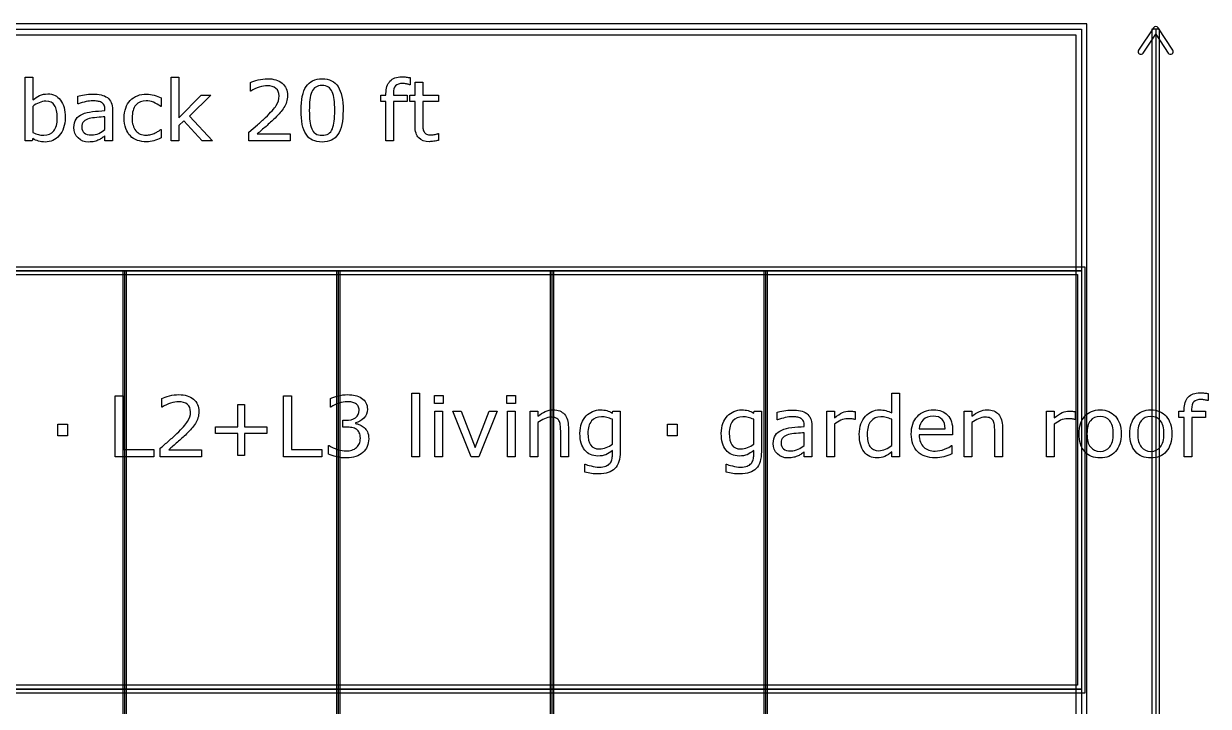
# Model space of a CAD drawing. Extents: x -13 to 750, y 12 to 2314.
# Drawn here: x 154.1 to 281.7, y 507 to 580.5 of the extents above; entities that cross this region are included whole.
import ezdxf

# ---------------------------------------------------------------- set-up
doc = ezdxf.new("R2010")
doc.units = 0
doc.layers.get('0').update_dxf_attribs({"linetype": 'CONTINUOUS'})

msp = doc.modelspace()

# ---------------------------------------------------------------- linework, layer by layer
at = {"color": 7}
for points in [[(43.400391, 580.4896), (43.400391, 128.2904), (268.59961, 128.2904), (268.59961, 580.4896)], [(44, 579.89), (268, 579.89), (268, 553.89), (44, 553.89)], [(44.599609, 579.2904), (267.40039, 579.2904), (267.40039, 129.4896), (44.599609, 129.4896)], [(275.59961, 579.89), (275.59961, 128.89), (276.40039, 128.89), (276.40039, 579.89)], [(275.75, 580.056), (275.75, 580.056)], [(174.45483, 567.8901), (173.36499, 567.8901), (171.39624, 570.039), (170.86011, 569.5293), (170.86011, 567.89), (170.03394, 567.89), (170.03394, 574.7279), (170.86011, 574.7279), (170.86011, 570.3421), (173.24634, 572.7987), (174.28784, 572.7987), (172.00708, 570.5311)], [(158.61697, 570.3818), (158.61697, 570.3818)], [(188.52612, 571.164), (188.52612, 571.164)], [(187.37035, 569.1689), (187.37035, 569.1689)], [(43.599609, 554.2904), (43.599609, 508.4896), (268.40039, 508.4896), (268.40039, 554.2904)], [(44, 553.89), (268, 553.89), (268, 508.89), (44, 508.89)], [(44.400391, 553.4896), (267.59961, 553.4896), (267.59961, 509.2904), (44.400391, 509.2904)], [(164.80078, 553.89), (164.80078, 295.89), (165.19922, 295.89), (165.19922, 553.89)], [(187.80078, 553.89), (187.80078, 295.89), (188.19922, 295.89), (188.19922, 553.89)], [(210.80078, 553.89), (210.80078, 295.89), (211.19922, 295.89), (211.19922, 553.89)], [(233.80078, 553.89), (233.80078, 295.89), (234.19922, 295.89), (234.19922, 553.89)], [(196.77026, 533.8901), (195.94409, 533.8901), (195.94409, 540.728), (196.77026, 540.728)], [(168.14868, 533.8901), (164.00903, 533.8901), (164.00903, 540.4336), (164.87915, 540.4336), (164.87915, 534.6635), (168.14868, 534.6635)], [(180.30396, 536.4038), (177.90894, 536.4038), (177.90894, 534.0088), (177.17944, 534.0088), (177.17944, 536.4038), (174.78442, 536.4038), (174.78442, 537.1069), (177.17944, 537.1069), (177.17944, 539.5019), (177.90894, 539.5019), (177.90894, 537.1069), (180.30396, 537.1069)], [(186.24536, 533.8901), (182.10571, 533.8901), (182.10571, 540.4336), (182.97583, 540.4336), (182.97583, 534.6635), (186.24536, 534.6635)], [(199.29272, 539.6206), (198.36108, 539.6206), (198.36108, 540.4775), (199.29272, 540.4775)], [(207.08865, 539.6206), (206.15701, 539.6206), (206.15701, 540.4775), (207.08865, 540.4775)], [(199.24002, 533.8901), (198.41385, 533.8901), (198.41385, 538.7988), (199.24002, 538.7988)], [(205.1199, 538.7988), (203.13357, 533.8901), (202.30301, 533.8901), (200.32986, 538.7988), (201.22635, 538.7988), (202.74686, 534.8921), (204.25418, 538.7988)], [(207.03595, 533.8901), (206.20978, 533.8901), (206.20978, 538.7988), (207.03595, 538.7988)], [(158.85425, 536.1357), (157.80396, 536.1357), (157.80396, 537.3794), (158.85425, 537.3794)], [(224.48663, 536.1357), (223.43634, 536.1357), (223.43634, 537.3794), (224.48663, 537.3794)], [(271.42896, 536.3421), (271.42896, 536.3421)], [(272.28149, 536.3421), (272.28149, 536.3421)], [(276.89136, 536.3421), (276.89136, 536.3421)], [(277.7439, 536.3421), (277.7439, 536.3421)], [(217.5213, 535.2393), (217.5213, 535.2393)], [(232.73077, 535.2393), (232.73077, 535.2393)], [(44, 508.89), (268, 508.89), (268, 482.89), (44, 482.89)]]:
    msp.add_lwpolyline(points, close=True, dxfattribs=at)
for points in [[(275.75, 580.056), (274.15039, 577.6556)], [(274.65041, 577.3236), (276, 579.349), (277.34961, 577.3236)], [(276, 579.89), (276, 128.89)], [(277.84962, 577.6556), (276.25, 580.056)], [(155.12329, 568.1186), (155.07059, 567.8901), (154.29715, 567.8901), (154.29715, 574.728), (155.12332, 574.728), (155.12332, 572.2846)], [(178.59009, 573.2382), (178.54619, 573.2382), (178.54619, 574.1611)], [(195.73755, 573.9282), (195.69365, 573.9282)], [(196.27808, 569.4937), (196.27808, 572.1041), (195.71997, 572.1041), (195.71997, 572.7984), (196.27808, 572.7984), (196.27808, 574.209), (197.10425, 574.209), (197.10425, 572.7984), (198.80933, 572.7984), (198.80933, 572.1041), (197.10425, 572.1041), (197.10425, 569.8672)], [(195.7376, 574.6838), (195.73755, 573.9282)], [(160.02759, 571.854), (159.98369, 571.854), (159.98369, 572.6933)], [(193.94024, 572.9658), (193.94024, 572.7988), (195.42998, 572.7988), (195.42998, 572.1045), (193.9666, 572.1045), (193.9666, 567.89), (193.14043, 567.89), (193.14043, 572.1044), (192.58233, 572.1044), (192.58233, 572.7987), (193.14043, 572.7987), (193.14043, 572.9613)], [(155.12329, 571.5903), (155.12329, 568.7778)], [(168.9397, 572.5044), (168.9397, 571.5859), (168.8958, 571.5859)], [(157.7644, 570.3594), (157.7644, 570.3598)], [(162.89722, 571.1336), (162.89722, 571.261)], [(162.89722, 569.0986), (162.89722, 570.4653)], [(163.71904, 571.2209), (163.71899, 567.8901)], [(162.89722, 569.0985), (162.89722, 569.0986)], [(168.8958, 569.1074), (168.9397, 569.1074), (168.9397, 568.1977)], [(182.81323, 567.8901), (178.38354, 567.8901), (178.38354, 568.8086), (179.3064, 569.5996)], [(163.71899, 567.8901), (162.89722, 567.8901), (162.89722, 568.413)], [(179.29324, 568.6416), (182.81326, 568.6416), (182.81323, 567.8901)], [(198.7654, 568.6763), (198.8093, 568.6763), (198.80933, 567.934)], [(165, 553.89), (165, 295.89)], [(188, 553.89), (188, 295.89)], [(211, 553.89), (211, 295.89)], [(234, 553.89), (234, 295.89)], [(247.58423, 538.6004), (247.58423, 540.7274), (248.4104, 540.7274), (248.4104, 533.89)], [(281.66387, 540.6838), (281.66382, 539.9281)], [(169.05396, 539.2382), (169.01006, 539.2382), (169.01006, 540.1611)], [(187.20335, 539.2383), (187.15945, 539.2383), (187.15945, 540.1568)], [(281.66382, 539.9281), (281.61992, 539.9281)], [(209.49694, 537.5548), (209.49694, 533.89), (208.67076, 533.89), (208.67076, 538.7987), (209.49694, 538.7987), (209.49694, 538.2538)], [(217.52124, 538.5877), (217.57394, 538.7986), (218.34738, 538.7986), (218.34747, 534.4482)], [(232.7308, 538.5877), (232.7835, 538.7986), (233.55693, 538.7986), (233.55694, 534.4482)], [(235.30597, 537.854), (235.26197, 537.854), (235.26197, 538.6933)], [(241.41441, 537.3755), (241.41441, 533.89), (240.58823, 533.89), (240.58823, 538.7987), (241.41441, 538.7987), (241.41441, 538.0736)], [(243.65122, 538.7457), (243.65118, 537.8979)], [(256.22384, 537.5547), (256.22384, 533.89), (255.39767, 533.89), (255.39767, 538.7987), (256.22384, 538.7987), (256.22384, 538.2538)], [(265.0833, 537.3754), (265.0833, 533.89), (264.25713, 533.89), (264.25713, 538.7987), (265.0833, 538.7987), (265.0833, 538.0736)], [(267.32012, 538.7457), (267.32007, 537.8978)], [(279.86651, 538.9657), (279.86651, 538.7987), (281.35625, 538.7987), (281.35625, 538.1044), (279.89287, 538.1044), (279.89287, 533.89), (279.0667, 533.89), (279.0667, 538.1044), (278.50859, 538.1044), (278.50859, 538.7987), (279.0667, 538.7987), (279.0667, 538.9613)], [(188.87767, 537.0761), (188.48216, 537.0761), (188.48216, 537.8056), (188.78977, 537.8056)], [(189.8533, 537.5288), (189.8533, 537.4668)], [(190.79813, 537.0406), (190.7981, 537.041)], [(212.77526, 537.076), (212.77521, 533.8901)], [(217.5213, 535.2392), (217.5213, 537.9155)], [(232.73077, 535.2392), (232.73077, 537.9155)], [(238.1756, 537.1336), (238.1756, 537.261)], [(238.99732, 537.2209), (238.99737, 533.8901)], [(243.65118, 537.8979), (243.60728, 537.8979)], [(247.58423, 535.0985), (247.58423, 537.9154)], [(250.52856, 536.8915), (253.34106, 536.8915)], [(259.50216, 537.076), (259.5022, 533.89)], [(267.32007, 537.8978), (267.27617, 537.8978)], [(212.77521, 533.8901), (211.94903, 533.8901), (211.94903, 536.685)], [(238.1756, 535.0986), (238.1756, 536.4653)], [(254.14526, 536.2587), (250.52856, 536.2587)], [(254.14522, 536.7069), (254.14526, 536.2587)], [(259.5022, 533.89), (258.67603, 533.89), (258.67603, 536.6849)], [(173.2771, 533.8901), (168.84741, 533.8901), (168.84741, 534.8086)], [(169.75711, 534.6416), (173.27713, 534.6416), (173.2771, 533.8901)], [(186.97046, 534.167), (186.97046, 535.0854), (187.03636, 535.0854)], [(217.52124, 534.1097), (217.52124, 534.558)], [(232.7308, 534.1097), (232.7308, 534.558)], [(238.1756, 535.0985), (238.1756, 535.0986)], [(238.99737, 533.8901), (238.1756, 533.8901), (238.1756, 534.413)], [(247.58423, 535.0983), (247.58423, 535.0985)], [(248.4104, 533.89), (247.58423, 533.89), (247.58423, 534.4042)], [(254.00464, 535.0897), (254.04854, 535.0897), (254.04854, 534.1888)], [(214.54181, 532.2421), (214.54181, 533.0858), (214.58571, 533.0858)], [(229.75128, 532.2421), (229.75128, 533.0858), (229.79528, 533.0858)]]:
    msp.add_lwpolyline(points, dxfattribs=at)
for points in [[(276, 580.190144), (275.899454, 580.190144), (275.805592, 580.13978), (275.75, 580.056)], [(276.25, 580.056), (276.194408, 580.13978), (276.100546, 580.190144), (276, 580.190144)], [(274.15039, 577.6556), (274.106339, 577.589303), (274.090441, 577.508218), (274.106196, 577.430195)], [(274.106196, 577.430195), (274.12195, 577.352173), (274.168066, 577.28361), (274.23439, 577.2396)], [(274.23439, 577.2396), (274.300688, 577.195543), (274.381778, 577.179641), (274.459806, 577.195396)], [(274.459806, 577.195396), (274.537833, 577.211151), (274.6064, 577.25727), (274.65041, 577.3236)], [(277.34961, 577.3236), (277.39362, 577.257273), (277.462185, 577.211155), (277.54021, 577.195401)], [(277.54021, 577.195401), (277.618235, 577.179646), (277.699322, 577.195546), (277.76562, 577.2396)], [(277.76562, 577.2396), (277.831944, 577.28361), (277.87806, 577.352173), (277.893814, 577.430195)], [(277.893814, 577.430195), (277.909569, 577.508218), (277.893671, 577.589303), (277.84962, 577.6556)], [(178.54619, 574.1611), (178.754197, 574.263633), (179.031053, 574.357367), (179.37676, 574.4423)], [(179.37676, 574.4423), (179.725393, 574.5273), (180.062307, 574.5698), (180.3875, 574.5698)], [(180.3875, 574.5698), (181.0584, 574.5698), (181.58428, 574.4072), (181.96514, 574.082)], [(181.96514, 574.082), (182.346, 573.759733), (182.53643, 573.321733), (182.53643, 572.768)], [(184.54907, 573.7304), (184.915283, 574.287067), (185.486573, 574.5654), (186.26294, 574.5654)], [(186.26294, 573.8403), (185.987547, 573.8403), (185.75903, 573.783167), (185.57739, 573.6689)], [(186.26294, 574.5654), (187.048093, 574.5654), (187.620847, 574.282667), (187.9812, 573.7172)], [(186.94409, 573.6689), (186.76831, 573.783167), (186.54126, 573.8403), (186.26294, 573.8403)], [(193.14043, 572.9613), (193.14043, 573.5443), (193.28545, 573.991067), (193.57549, 574.3016)], [(193.57549, 574.3016), (193.86553, 574.615067), (194.284477, 574.7718), (194.83233, 574.7718)], [(194.95098, 574.0512), (194.596487, 574.0512), (194.338673, 573.9721), (194.17754, 573.8139)], [(194.83233, 574.7718), (195.016897, 574.7718), (195.182423, 574.763133), (195.32891, 574.7458)], [(195.3377, 574.0072), (195.191213, 574.036533), (195.062307, 574.0512), (194.95098, 574.0512)], [(195.32891, 574.7458), (195.478323, 574.728467), (195.614553, 574.7078), (195.7376, 574.6838)], [(195.69365, 573.9282), (195.60283, 573.954867), (195.48418, 573.9812), (195.3377, 574.0072)], [(155.12332, 572.2846), (155.354767, 572.475067), (155.60086, 572.630367), (155.8616, 572.7505)], [(155.8616, 572.7505), (156.122347, 572.8735), (156.415317, 572.935), (156.74051, 572.935)], [(156.74051, 572.935), (157.32059, 572.935), (157.77762, 572.712367), (158.1116, 572.2671)], [(159.98369, 572.6933), (160.144823, 572.7373), (160.377733, 572.785633), (160.68242, 572.8383)], [(160.68242, 572.8383), (160.987107, 572.890967), (161.2874, 572.9173), (161.5833, 572.9173)], [(161.5833, 572.9173), (161.929007, 572.9173), (162.2293, 572.887967), (162.48418, 572.8293)], [(162.48418, 572.8293), (162.741993, 572.773967), (162.96465, 572.677267), (163.15215, 572.5392)], [(165.61743, 572.2275), (166.059817, 572.6845), (166.642827, 572.913), (167.36646, 572.913)], [(167.36646, 572.913), (167.647707, 572.913), (167.923097, 572.873467), (168.19263, 572.7944)], [(168.19263, 572.7944), (168.46509, 572.715267), (168.714113, 572.6186), (168.9397, 572.5044)], [(179.49976, 573.6689), (179.189213, 573.575167), (178.88599, 573.4316), (178.59009, 573.2382)], [(180.36548, 573.8095), (180.09888, 573.8095), (179.810307, 573.762633), (179.49976, 573.6689)], [(181.30151, 573.5195), (181.078857, 573.712833), (180.766847, 573.8095), (180.36548, 573.8095)], [(181.63989, 572.7241), (181.63989, 573.0639), (181.527097, 573.329033), (181.30151, 573.5195)], [(181.32788, 571.6826), (181.535887, 572.004867), (181.63989, 572.352033), (181.63989, 572.7241)], [(182.53643, 572.768), (182.53643, 572.519), (182.504197, 572.2861), (182.43973, 572.0693)], [(183.99976, 571.1552), (183.99976, 572.318333), (184.182863, 573.176733), (184.54907, 573.7304)], [(185.15112, 573.1504), (185.051513, 572.9336), (184.982667, 572.650867), (184.94458, 572.3022)], [(185.57739, 573.6689), (185.398683, 573.554633), (185.256593, 573.3818), (185.15112, 573.1504)], [(187.36597, 573.1591), (187.26343, 573.3847), (187.122803, 573.554633), (186.94409, 573.6689)], [(187.5769, 572.3242), (187.541767, 572.652333), (187.471457, 572.930633), (187.36597, 573.1591)], [(187.9812, 573.7172), (188.34448, 573.154733), (188.52612, 572.303667), (188.52612, 571.164)], [(194.17754, 573.8139), (194.01934, 573.658633), (193.94024, 573.375933), (193.94024, 572.9658)], [(155.80884, 571.9902), (155.562747, 571.887667), (155.33423, 571.754367), (155.12329, 571.5903)], [(156.53833, 572.1484), (156.298097, 572.1484), (156.054933, 572.095667), (155.80884, 571.9902)], [(157.47437, 571.6914), (157.28101, 571.996067), (156.968997, 572.1484), (156.53833, 572.1484)], [(157.7644, 570.3598), (157.7644, 570.945733), (157.667723, 571.3896), (157.47437, 571.6914)], [(158.1116, 572.2671), (158.448513, 571.821767), (158.61697, 571.193333), (158.61697, 570.3818)], [(160.85376, 572.1001), (160.58716, 572.044767), (160.31177, 571.962733), (160.02759, 571.854)], [(161.57886, 572.1881), (161.36206, 572.1881), (161.12036, 572.158767), (160.85376, 572.1001)], [(162.09302, 572.1531), (161.928953, 572.176433), (161.757567, 572.1881), (161.57886, 572.1881)], [(162.51489, 572.0169), (162.397703, 572.084233), (162.25708, 572.129633), (162.09302, 572.1531)], [(162.79614, 571.7268), (162.731673, 571.849867), (162.637923, 571.946567), (162.51489, 572.0169)], [(162.89722, 571.261), (162.89722, 571.448533), (162.863527, 571.6038), (162.79614, 571.7268)], [(163.15215, 572.5392), (163.336723, 572.404467), (163.477347, 572.230167), (163.57402, 572.0163)], [(163.57402, 572.0163), (163.6707, 571.802433), (163.71904, 571.5373), (163.71904, 571.2209)], [(164.95825, 570.3379), (164.95825, 571.140633), (165.177977, 571.7705), (165.61743, 572.2275)], [(166.21953, 571.7221), (165.950003, 571.408633), (165.81524, 570.947233), (165.81524, 570.3379)], [(167.33135, 572.1967), (166.862597, 572.1967), (166.49199, 572.0385), (166.21953, 571.7221)], [(168.11358, 572.0385), (167.846973, 572.143967), (167.58623, 572.1967), (167.33135, 572.1967)], [(168.8958, 571.5859), (168.643847, 571.782167), (168.383107, 571.933033), (168.11358, 572.0385)], [(180.17212, 570.3862), (180.73462, 570.931133), (181.119873, 571.363267), (181.32788, 571.6826)], [(182.16287, 571.4585), (182.048617, 571.276833), (181.91385, 571.0981), (181.75857, 570.9223)], [(182.43973, 572.0693), (182.378197, 571.855433), (182.28591, 571.651833), (182.16287, 571.4585)], [(184.94458, 572.3022), (184.909447, 571.9536), (184.89188, 571.571267), (184.89188, 571.1552)], [(187.634, 571.164), (187.634, 571.609333), (187.614967, 571.996067), (187.5769, 572.3242)], [(157.37329, 568.9444), (157.63403, 569.246133), (157.7644, 569.7178), (157.7644, 570.3594)], [(158.61694, 570.3818), (158.61694, 569.971667), (158.558347, 569.602533), (158.44116, 569.2744)], [(159.54858, 569.3142), (159.54858, 569.686267), (159.627683, 569.986567), (159.78589, 570.2151)], [(159.78589, 570.2151), (159.947023, 570.446567), (160.17554, 570.6282), (160.47144, 570.76)], [(160.47144, 570.76), (160.770267, 570.891867), (161.129153, 570.981233), (161.5481, 571.0281)], [(161.19653, 570.2718), (160.95923, 570.204467), (160.767337, 570.099), (160.62085, 569.9554)], [(162.00513, 570.3993), (161.665283, 570.369967), (161.39575, 570.327467), (161.19653, 570.2718)], [(161.5481, 571.0281), (161.96704, 571.074767), (162.416747, 571.109933), (162.89722, 571.1336)], [(162.89722, 570.4653), (162.645267, 570.450633), (162.347903, 570.428633), (162.00513, 570.3993)], [(165.13403, 569.2085), (165.016843, 569.530767), (164.95825, 569.907233), (164.95825, 570.3379)], [(165.81524, 570.3379), (165.81524, 569.7461), (165.947073, 569.290533), (166.21074, 568.9712)], [(179.3064, 569.5996), (179.616947, 569.863267), (179.90552, 570.125467), (180.17212, 570.3862)], [(181.20047, 570.3379), (180.88699, 570.030233), (180.56326, 569.7314), (180.22928, 569.4414)], [(181.75857, 570.9223), (181.60623, 570.746567), (181.420197, 570.551767), (181.20047, 570.3379)], [(184.54028, 568.5888), (184.179933, 569.145467), (183.99976, 570.000933), (183.99976, 571.1552)], [(184.89188, 571.1552), (184.89188, 570.6982), (184.90798, 570.3159), (184.94018, 570.0083)], [(184.94018, 570.0083), (184.97238, 569.700633), (185.041227, 569.425233), (185.14672, 569.1821)], [(187.5769, 570.0039), (187.614967, 570.326167), (187.634, 570.712867), (187.634, 571.164)], [(188.52612, 571.164), (188.52612, 569.9892), (188.34155, 569.1264), (187.97241, 568.5756)], [(155.12329, 568.7778), (155.357663, 568.672333), (155.558347, 568.5991), (155.72534, 568.5581)], [(156.30103, 568.4961), (156.758057, 568.4961), (157.115477, 568.645533), (157.37329, 568.9444)], [(158.44116, 569.2744), (158.326907, 568.946267), (158.171633, 568.670867), (157.97534, 568.4482)], [(160.01001, 568.1936), (159.70239, 568.4866), (159.54858, 568.860133), (159.54858, 569.3142)], [(160.62085, 569.9554), (160.474363, 569.8148), (160.40112, 569.62), (160.40112, 569.371)], [(160.40112, 569.371), (160.40112, 569.089733), (160.486083, 568.8773), (160.65601, 568.7337)], [(160.65601, 568.7337), (160.82593, 568.5931), (161.085207, 568.5228), (161.43384, 568.5228)], [(162.22925, 568.6898), (162.469483, 568.804067), (162.69214, 568.9403), (162.89722, 569.0985)], [(165.63062, 568.4087), (165.416747, 568.619633), (165.251217, 568.886233), (165.13403, 569.2085)], [(166.21074, 568.9712), (166.477347, 568.654733), (166.850883, 568.4965), (167.33135, 568.4965)], [(167.84111, 568.5625), (168.013963, 568.6065), (168.169237, 568.6636), (168.30693, 568.7338)], [(168.30693, 568.7338), (168.42705, 568.795133), (168.539843, 568.8596), (168.64531, 568.9272)], [(168.64531, 568.9272), (168.750783, 568.997533), (168.83428, 569.0576), (168.8958, 569.1074)], [(180.22928, 569.4414), (179.895293, 569.154267), (179.58328, 568.887667), (179.29324, 568.6416)], [(185.14672, 569.1821), (185.2434, 568.953567), (185.37963, 568.779233), (185.55541, 568.6591)], [(186.94848, 568.6504), (187.13012, 568.7646), (187.270743, 568.937433), (187.37035, 569.1689)], [(187.37036, 569.1689), (187.4729, 569.406233), (187.541747, 569.684567), (187.5769, 570.0039)], [(196.66919, 568.1973), (196.40845, 568.466833), (196.27808, 568.898967), (196.27808, 569.4937)], [(197.10425, 569.8672), (197.10425, 569.6094), (197.110117, 569.407267), (197.12185, 569.2608)], [(197.12185, 569.2608), (197.133583, 569.117267), (197.174597, 568.9825), (197.24489, 568.8565)], [(197.24489, 568.8565), (197.309357, 568.7393), (197.397247, 568.652867), (197.50856, 568.5972)], [(155.73853, 567.8549), (155.530517, 567.919567), (155.325437, 568.007467), (155.12329, 568.1186)], [(155.72534, 568.5581), (155.89526, 568.516767), (156.087157, 568.4961), (156.30103, 568.4961)], [(156.46802, 567.7539), (156.1897, 567.7539), (155.946537, 567.787567), (155.73853, 567.8549)], [(157.28979, 567.9253), (157.04077, 567.811033), (156.766847, 567.7539), (156.46802, 567.7539)], [(157.97534, 568.4482), (157.767333, 568.216733), (157.538817, 568.042433), (157.28979, 567.9253)], [(161.13501, 567.7542), (160.69263, 567.7542), (160.31763, 567.900667), (160.01001, 568.1936)], [(161.76343, 567.8242), (161.584717, 567.777533), (161.375243, 567.7542), (161.13501, 567.7542)], [(161.43384, 568.5228), (161.72388, 568.5228), (161.989017, 568.578467), (162.22925, 568.6898)], [(162.23804, 567.9912), (162.10034, 567.9238), (161.942137, 567.868133), (161.76343, 567.8242)], [(162.59839, 568.2021), (162.475343, 568.114233), (162.355227, 568.043933), (162.23804, 567.9912)], [(162.89722, 568.413), (162.823973, 568.363), (162.724363, 568.2927), (162.59839, 568.2021)], [(166.39087, 567.934), (166.09497, 568.039467), (165.841553, 568.1977), (165.63062, 568.4087)], [(167.36646, 567.7802), (167.011967, 567.7802), (166.68677, 567.831467), (166.39087, 567.934)], [(167.33135, 568.4965), (167.498343, 568.4965), (167.668263, 568.5185), (167.84111, 568.5625)], [(168.15308, 567.8901), (167.906987, 567.816833), (167.64478, 567.7802), (167.36646, 567.7802)], [(168.9397, 568.1977), (168.664307, 568.0659), (168.4021, 567.963367), (168.15308, 567.8901)], [(186.26294, 567.7539), (185.477787, 567.7539), (184.903567, 568.0322), (184.54028, 568.5888)], [(185.55541, 568.6591), (185.734123, 568.539033), (185.969963, 568.479), (186.26293, 568.479)], [(186.26293, 568.479), (186.538323, 568.479), (186.76684, 568.536133), (186.94848, 568.6504)], [(187.97241, 568.5756), (187.606203, 568.0278), (187.03638, 567.7539), (186.26294, 567.7539)], [(197.81177, 567.793), (197.31079, 567.793), (196.92993, 567.927767), (196.66919, 568.1973)], [(197.50856, 568.5972), (197.62282, 568.544533), (197.795673, 568.5182), (198.02712, 568.5182)], [(198.29956, 567.833), (198.11792, 567.806333), (197.955323, 567.793), (197.81177, 567.793)], [(198.02712, 568.5182), (198.161887, 568.5182), (198.30251, 568.5372), (198.44899, 568.5752)], [(198.80933, 567.934), (198.654057, 567.893333), (198.484133, 567.859667), (198.29956, 567.833)], [(198.44899, 568.5752), (198.595477, 568.616533), (198.700947, 568.650233), (198.7654, 568.6763)], [(279.50176, 540.3016), (279.7918, 540.615067), (280.210743, 540.7718), (280.75859, 540.7718)], [(280.75859, 540.7718), (280.943163, 540.7718), (281.108693, 540.763133), (281.25518, 540.7458)], [(281.25518, 540.7458), (281.404593, 540.728467), (281.540823, 540.7078), (281.66387, 540.6838)], [(169.01006, 540.1611), (169.218067, 540.263633), (169.494923, 540.357367), (169.84063, 540.4423)], [(169.96362, 539.6689), (169.653073, 539.575167), (169.349853, 539.4316), (169.05396, 539.2382)], [(169.84063, 540.4423), (170.189263, 540.5273), (170.526177, 540.5698), (170.85137, 540.5698)], [(170.82935, 539.8095), (170.562743, 539.8095), (170.274167, 539.762633), (169.96362, 539.6689)], [(171.76538, 539.5195), (171.542727, 539.712833), (171.230717, 539.8095), (170.82935, 539.8095)], [(170.85137, 540.5698), (171.52227, 540.5698), (172.04815, 540.4072), (172.42901, 540.082)], [(172.10376, 538.7241), (172.10376, 539.0639), (171.990967, 539.329033), (171.76538, 539.5195)], [(172.42901, 540.082), (172.809863, 539.759733), (173.00029, 539.321733), (173.00029, 538.768)], [(187.15945, 540.1568), (187.367463, 540.259333), (187.64432, 540.3531), (187.99002, 540.4381)], [(188.09104, 539.6602), (187.777567, 539.5606), (187.48167, 539.419967), (187.20335, 539.2383)], [(187.99002, 540.4381), (188.338653, 540.525967), (188.675567, 540.5699), (189.00076, 540.5699)], [(188.97874, 539.8096), (188.70042, 539.8096), (188.40452, 539.7598), (188.09104, 539.6602)], [(189.46653, 539.7656), (189.322977, 539.794933), (189.16038, 539.8096), (188.97874, 539.8096)], [(189.00076, 540.5699), (189.3201, 540.5699), (189.60135, 540.540567), (189.84451, 540.4819)], [(189.87083, 539.6074), (189.74485, 539.683533), (189.610083, 539.736267), (189.46653, 539.7656)], [(189.84451, 540.4819), (190.087677, 540.423233), (190.307403, 540.329467), (190.50369, 540.2006)], [(190.15208, 539.313), (190.0847, 539.433067), (189.99095, 539.5312), (189.87083, 539.6074)], [(190.50369, 540.2006), (190.71463, 540.06), (190.8743, 539.8901), (190.9827, 539.6909)], [(190.9827, 539.6909), (191.091093, 539.4917), (191.14529, 539.2588), (191.14529, 538.9922)], [(279.0667, 538.9613), (279.0667, 539.5443), (279.21172, 539.991067), (279.50176, 540.3016)], [(280.10381, 539.8138), (279.94561, 539.658533), (279.86651, 539.375833), (279.86651, 538.9657)], [(280.87725, 540.0511), (280.522757, 540.0511), (280.264943, 539.972), (280.10381, 539.8138)], [(281.26397, 540.0071), (281.117483, 540.036433), (280.988577, 540.0511), (280.87725, 540.0511)], [(281.61992, 539.9281), (281.5291, 539.954767), (281.41045, 539.9811), (281.26397, 540.0071)], [(171.79175, 537.6826), (171.999757, 538.004867), (172.10376, 538.352033), (172.10376, 538.7241)], [(173.00029, 538.768), (173.00029, 538.519), (172.968057, 538.2861), (172.90359, 538.0693)], [(189.85325, 538.0825), (190.11985, 538.269967), (190.25315, 538.542433), (190.25315, 538.8999)], [(190.25315, 538.8999), (190.25315, 539.0581), (190.21946, 539.1958), (190.15208, 539.313)], [(191.14529, 538.9922), (191.14529, 538.628867), (191.016383, 538.310967), (190.75857, 538.0385)], [(209.49694, 538.2538), (209.754747, 538.467667), (210.021347, 538.634633), (210.29674, 538.7547)], [(210.91198, 538.1481), (210.686393, 538.1481), (210.450553, 538.092433), (210.20446, 537.9811)], [(210.29674, 538.7547), (210.572133, 538.874833), (210.85485, 538.9349), (211.14489, 538.9349)], [(211.44811, 538.0561), (211.310417, 538.117433), (211.131707, 538.1481), (210.91198, 538.1481)], [(211.14489, 538.9349), (211.675163, 538.9349), (212.07946, 538.775233), (212.35778, 538.4559)], [(212.35778, 538.4559), (212.6361, 538.136567), (212.77526, 537.6766), (212.77526, 537.076)], [(214.20337, 537.4803), (214.323483, 537.787967), (214.48608, 538.0531), (214.69116, 538.2757)], [(214.69116, 538.2757), (214.881593, 538.483767), (215.11304, 538.6449), (215.3855, 538.7591)], [(216.34357, 538.1924), (215.889463, 538.1924), (215.53204, 538.040067), (215.2713, 537.7354)], [(215.3855, 538.7591), (215.65796, 538.8763), (215.928957, 538.9349), (216.19849, 538.9349)], [(216.19849, 538.9349), (216.48267, 538.9349), (216.719973, 538.905567), (216.9104, 538.8469)], [(216.90607, 538.1264), (216.71857, 538.1704), (216.53107, 538.1924), (216.34357, 538.1924)], [(216.9104, 538.8469), (217.10376, 538.7909), (217.307373, 538.7045), (217.52124, 538.5877)], [(229.41293, 537.4803), (229.53305, 537.787967), (229.695647, 538.0531), (229.90072, 538.2757)], [(229.90072, 538.2757), (230.091153, 538.483767), (230.3226, 538.6449), (230.59506, 538.7591)], [(231.55304, 538.1924), (231.09894, 538.1924), (230.741517, 538.040067), (230.48077, 537.7354)], [(230.59506, 538.7591), (230.86752, 538.8763), (231.138517, 538.9349), (231.40805, 538.9349)], [(231.40805, 538.9349), (231.69223, 538.9349), (231.929533, 538.905567), (232.11996, 538.8469)], [(232.11554, 538.1264), (231.92804, 538.1704), (231.74054, 538.1924), (231.55304, 538.1924)], [(232.11996, 538.8469), (232.31332, 538.7909), (232.516933, 538.7045), (232.7308, 538.5877)], [(235.26197, 538.6933), (235.423103, 538.7373), (235.656013, 538.785633), (235.9607, 538.8383)], [(235.9607, 538.8383), (236.265387, 538.890967), (236.56568, 538.9173), (236.86158, 538.9173)], [(236.85724, 538.1881), (236.64044, 538.1881), (236.39874, 538.158767), (236.13214, 538.1001)], [(237.3714, 538.1531), (237.207333, 538.176433), (237.035947, 538.1881), (236.85724, 538.1881)], [(236.86158, 538.9173), (237.207287, 538.9173), (237.50758, 538.887967), (237.76246, 538.8293)], [(237.79327, 538.0169), (237.676083, 538.084233), (237.53546, 538.129633), (237.3714, 538.1531)], [(237.76246, 538.8293), (238.020273, 538.773967), (238.24293, 538.677267), (238.43043, 538.5392)], [(238.43043, 538.5392), (238.615003, 538.404467), (238.755627, 538.230167), (238.8523, 538.0163)], [(241.41441, 538.0736), (241.74253, 538.337267), (242.031103, 538.5233), (242.28013, 538.6317)], [(242.28013, 538.6317), (242.532083, 538.743033), (242.78843, 538.7987), (243.04917, 538.7987)], [(243.04917, 538.7987), (243.192723, 538.7987), (243.296727, 538.794367), (243.36118, 538.7857)], [(243.36118, 538.7857), (243.425647, 538.779033), (243.522327, 538.7657), (243.65122, 538.7457)], [(244.26636, 537.4188), (244.386473, 537.744), (244.547607, 538.020867), (244.74976, 538.2494)], [(244.74976, 538.2494), (244.948973, 538.472067), (245.180417, 538.641967), (245.44409, 538.7591)], [(246.41089, 538.1789), (245.947997, 538.1789), (245.587643, 538.017767), (245.32983, 537.6955)], [(245.44409, 538.7591), (245.71069, 538.8763), (245.98608, 538.9349), (246.27026, 538.9349)], [(246.27026, 538.9349), (246.528073, 538.9349), (246.75659, 538.9069), (246.95581, 538.8509)], [(246.98657, 538.1219), (246.81079, 538.1599), (246.618897, 538.1789), (246.41089, 538.1789)], [(246.95581, 538.8509), (247.15503, 538.798233), (247.364503, 538.714733), (247.58423, 538.6004)], [(249.68917, 536.3158), (249.68917, 537.118533), (249.90743, 537.755733), (250.34395, 538.2274)], [(250.34395, 538.2274), (250.783403, 538.699067), (251.360553, 538.9349), (252.0754, 538.9349)], [(252.03149, 538.2538), (251.58911, 538.2538), (251.236083, 538.123433), (250.97241, 537.8627)], [(253.01147, 537.8978), (252.797603, 538.135133), (252.470943, 538.2538), (252.03149, 538.2538)], [(252.0754, 538.9349), (252.737507, 538.9349), (253.247273, 538.741533), (253.6047, 538.3548)], [(253.6047, 538.3548), (253.965047, 537.968133), (254.14522, 537.418833), (254.14522, 536.7069)], [(256.22384, 538.2538), (256.481653, 538.467667), (256.748253, 538.634633), (257.02364, 538.7547)], [(257.63888, 538.148), (257.413293, 538.148), (257.177453, 538.092333), (256.93136, 537.981)], [(257.02364, 538.7547), (257.299033, 538.874833), (257.58175, 538.9349), (257.87179, 538.9349)], [(258.17501, 538.056), (258.037317, 538.117333), (257.858607, 538.148), (257.63888, 538.148)], [(257.87179, 538.9349), (258.402063, 538.9349), (258.80636, 538.775233), (259.08468, 538.4559)], [(259.08468, 538.4559), (259.363, 538.136567), (259.50216, 537.6766), (259.50216, 537.076)], [(265.0833, 538.0736), (265.411427, 538.337267), (265.7, 538.5233), (265.94902, 538.6317)], [(265.94902, 538.6317), (266.200973, 538.743033), (266.457323, 538.7987), (266.71807, 538.7987)], [(266.71807, 538.7987), (266.861623, 538.7987), (266.965627, 538.794367), (267.03008, 538.7857)], [(267.03008, 538.7857), (267.094547, 538.779033), (267.191227, 538.7657), (267.32012, 538.7457)], [(267.75073, 536.3421), (267.75073, 537.141967), (267.954343, 537.773333), (268.36157, 538.2362)], [(268.36157, 538.2362), (268.77173, 538.702), (269.323977, 538.9349), (270.01831, 538.9349)], [(270.01831, 538.223), (269.57007, 538.223), (269.221437, 538.067733), (268.97241, 537.7572)], [(270.01831, 538.9349), (270.70679, 538.9349), (271.256107, 538.702), (271.66626, 538.2362)], [(271.05542, 537.7572), (270.806393, 538.067733), (270.46069, 538.223), (270.01831, 538.223)], [(271.66626, 538.2362), (272.076413, 537.773333), (272.28149, 537.141967), (272.28149, 536.3421)], [(273.21313, 536.3421), (273.21313, 537.141967), (273.416743, 537.773333), (273.82397, 538.2362)], [(273.82397, 538.2362), (274.23413, 538.702), (274.786377, 538.9349), (275.48071, 538.9349)], [(275.48071, 538.223), (275.03247, 538.223), (274.683837, 538.067733), (274.43481, 537.7572)], [(275.48071, 538.9349), (276.16919, 538.9349), (276.718507, 538.702), (277.12866, 538.2362)], [(276.51782, 537.7572), (276.2688, 538.067733), (275.923097, 538.223), (275.48071, 538.223)], [(277.12866, 538.2362), (277.53882, 537.773333), (277.7439, 537.141967), (277.7439, 536.3421)], [(170.63599, 536.3862), (171.19849, 536.931133), (171.583743, 537.363267), (171.79175, 537.6826)], [(172.22244, 536.9223), (172.0701, 536.746567), (171.884067, 536.551767), (171.66434, 536.3379)], [(172.62674, 537.4585), (172.51248, 537.276833), (172.377713, 537.0981), (172.22244, 536.9223)], [(172.90359, 538.0693), (172.842057, 537.855433), (172.749773, 537.651833), (172.62674, 537.4585)], [(188.78977, 537.8056), (189.235083, 537.8056), (189.589577, 537.8979), (189.85325, 538.0825)], [(189.48411, 537.0231), (189.29661, 537.058433), (189.094463, 537.0761), (188.87767, 537.0761)], [(189.96311, 536.8385), (189.831277, 536.929367), (189.67161, 536.9909), (189.48411, 537.0231)], [(190.75857, 538.0385), (190.50369, 537.768967), (190.201933, 537.599067), (189.8533, 537.5288)], [(189.8533, 537.4668), (189.993927, 537.443467), (190.15506, 537.393667), (190.3367, 537.3174)], [(190.3367, 537.3174), (190.51834, 537.2442), (190.67215, 537.151933), (190.79813, 537.0406)], [(190.7981, 537.041), (190.93872, 536.915), (191.05444, 536.7568), (191.14526, 536.5664)], [(210.20446, 537.9811), (209.958367, 537.869767), (209.722527, 537.727667), (209.49694, 537.5548)], [(211.76451, 537.7837), (211.69127, 537.9067), (211.585803, 537.9975), (211.44811, 538.0561)], [(211.90953, 537.3178), (211.88313, 537.517067), (211.83479, 537.672367), (211.76451, 537.7837)], [(211.94903, 536.685), (211.94903, 536.9106), (211.935863, 537.121533), (211.90953, 537.3178)], [(214.02759, 536.3905), (214.02759, 536.812367), (214.086183, 537.175633), (214.20337, 537.4803)], [(215.2713, 537.7354), (215.01056, 537.430733), (214.88019, 536.988367), (214.88019, 536.4083)], [(217.5213, 537.9155), (217.301573, 538.0151), (217.096497, 538.0854), (216.90607, 538.1264)], [(229.23715, 536.3905), (229.23715, 536.812367), (229.295743, 537.175633), (229.41293, 537.4803)], [(230.48077, 537.7354), (230.22003, 537.430733), (230.08966, 536.988367), (230.08966, 536.4083)], [(232.73077, 537.9155), (232.511043, 538.0151), (232.305967, 538.0854), (232.11554, 538.1264)], [(236.13214, 538.1001), (235.86554, 538.044767), (235.59015, 537.962733), (235.30597, 537.854)], [(235.74982, 536.76), (236.048647, 536.891867), (236.407533, 536.981233), (236.82648, 537.0281)], [(236.82648, 537.0281), (237.24542, 537.074767), (237.695127, 537.109933), (238.1756, 537.1336)], [(238.07452, 537.7268), (238.010053, 537.849867), (237.916303, 537.946567), (237.79327, 538.0169)], [(238.1756, 537.261), (238.1756, 537.448533), (238.141907, 537.6038), (238.07452, 537.7268)], [(238.8523, 538.0163), (238.94898, 537.802433), (238.99732, 537.5373), (238.99732, 537.2209)], [(242.09995, 537.8105), (241.86265, 537.699167), (241.634137, 537.554167), (241.41441, 537.3755)], [(242.83823, 537.9819), (242.58335, 537.9819), (242.337257, 537.924767), (242.09995, 537.8105)], [(243.24693, 537.9599), (243.13267, 537.974567), (242.996437, 537.9819), (242.83823, 537.9819)], [(243.60728, 537.8979), (243.484233, 537.927233), (243.364117, 537.9479), (243.24693, 537.9599)], [(244.09058, 536.307), (244.09058, 536.723), (244.149173, 537.0936), (244.26636, 537.4188)], [(245.32983, 537.6955), (245.072023, 537.373233), (244.94312, 536.9162), (244.94312, 536.3244)], [(247.58423, 537.9154), (247.36157, 538.015), (247.16235, 538.083833), (246.98657, 538.1219)], [(250.97241, 537.8627), (250.71167, 537.6019), (250.56372, 537.278167), (250.52856, 536.8915)], [(253.34106, 536.8915), (253.338393, 537.3251), (253.22853, 537.660533), (253.01147, 537.8978)], [(256.93136, 537.981), (256.685267, 537.869667), (256.449427, 537.727567), (256.22384, 537.5547)], [(258.49142, 537.7836), (258.418173, 537.9066), (258.312703, 537.9974), (258.17501, 538.056)], [(258.63643, 537.3177), (258.610097, 537.516967), (258.56176, 537.672267), (258.49142, 537.7836)], [(258.67603, 536.6849), (258.67603, 536.9105), (258.66283, 537.121433), (258.63643, 537.3177)], [(265.76885, 537.8104), (265.531543, 537.699067), (265.303027, 537.554067), (265.0833, 537.3754)], [(266.50713, 537.9818), (266.25225, 537.9818), (266.006157, 537.924667), (265.76885, 537.8104)], [(266.91582, 537.9598), (266.80156, 537.974467), (266.66533, 537.9818), (266.50713, 537.9818)], [(267.27617, 537.8978), (267.153123, 537.927133), (267.033007, 537.9478), (266.91582, 537.9598)], [(268.97241, 537.7572), (268.726317, 537.4496), (268.60327, 536.9779), (268.60327, 536.3421)], [(271.42896, 536.3421), (271.42896, 536.9779), (271.304447, 537.4496), (271.05542, 537.7572)], [(274.43481, 537.7572), (274.188717, 537.4496), (274.06567, 536.9779), (274.06567, 536.3421)], [(276.89136, 536.3421), (276.89136, 536.9779), (276.766847, 537.4496), (276.51782, 537.7572)], [(168.84741, 534.8086), (169.15503, 535.072267), (169.462647, 535.335933), (169.77026, 535.5996)], [(169.77026, 535.5996), (170.080807, 535.863267), (170.369383, 536.125467), (170.63599, 536.3862)], [(171.66434, 536.3379), (171.35086, 536.030233), (171.02713, 535.7314), (170.69315, 535.4414)], [(190.27073, 536.4738), (190.19749, 536.629067), (190.09495, 536.750633), (189.96311, 536.8385)], [(190.38499, 535.8937), (190.38499, 536.1281), (190.346903, 536.321467), (190.27073, 536.4738)], [(190.28392, 535.3048), (190.3513, 535.460067), (190.38499, 535.656367), (190.38499, 535.8937)], [(191.28149, 535.8281), (191.28149, 535.529233), (191.227293, 535.2553), (191.1189, 535.0063)], [(191.14526, 536.5664), (191.23608, 536.375933), (191.28149, 536.129833), (191.28149, 535.8281)], [(214.54175, 534.5975), (214.198977, 535.0223), (214.02759, 535.619967), (214.02759, 536.3905)], [(214.88019, 536.4083), (214.88019, 535.8575), (214.97687, 535.44), (215.17023, 535.1558)], [(229.75131, 534.5975), (229.408537, 535.0223), (229.23715, 535.619967), (229.23715, 536.3905)], [(230.08966, 536.4083), (230.08966, 535.8575), (230.18634, 535.44), (230.3797, 535.1558)], [(234.82696, 535.3142), (234.82696, 535.686267), (234.906063, 535.986567), (235.06427, 536.2151)], [(235.06427, 536.2151), (235.225403, 536.446567), (235.45392, 536.6282), (235.74982, 536.76)], [(235.89923, 535.9554), (235.752743, 535.8148), (235.6795, 535.62), (235.6795, 535.371)], [(236.47491, 536.2718), (236.23761, 536.204467), (236.045717, 536.099), (235.89923, 535.9554)], [(237.28351, 536.3993), (236.943663, 536.369967), (236.67413, 536.327467), (236.47491, 536.2718)], [(238.1756, 536.4653), (237.923647, 536.450633), (237.626283, 536.428633), (237.28351, 536.3993)], [(244.60474, 534.4305), (244.261967, 534.8817), (244.09058, 535.5072), (244.09058, 536.307)], [(244.94312, 536.3244), (244.94312, 535.7414), (245.042727, 535.297533), (245.24194, 534.9928)], [(250.37472, 534.4349), (249.917687, 534.8773), (249.68917, 535.504267), (249.68917, 536.3158)], [(250.52856, 536.2587), (250.52856, 535.9569), (250.57397, 535.6932), (250.66479, 535.4676)], [(268.36157, 534.4481), (267.954343, 534.910967), (267.75073, 535.5423), (267.75073, 536.3421)], [(268.60327, 536.3421), (268.60327, 535.7269), (268.727783, 535.259633), (268.97681, 534.9403)], [(271.05103, 534.9359), (271.302983, 535.2523), (271.42896, 535.721033), (271.42896, 536.3421)], [(272.28149, 536.3421), (272.28149, 535.5423), (272.076413, 534.910967), (271.66626, 534.4481)], [(273.82397, 534.4481), (273.416743, 534.910967), (273.21313, 535.5423), (273.21313, 536.3421)], [(274.06567, 536.3421), (274.06567, 535.7269), (274.190183, 535.259633), (274.43921, 534.9403)], [(276.51343, 534.9359), (276.765383, 535.2523), (276.89136, 535.721033), (276.89136, 536.3421)], [(277.7439, 536.3421), (277.7439, 535.5423), (277.53882, 534.910967), (277.12866, 534.4481)], [(170.69315, 535.4414), (170.359163, 535.154267), (170.04715, 534.887667), (169.75711, 534.6416)], [(187.03636, 535.0854), (187.28538, 534.921333), (187.578347, 534.7851), (187.91526, 534.6767)], [(187.91526, 534.6767), (188.252173, 534.5683), (188.57737, 534.5141), (188.89085, 534.5141)], [(188.89085, 534.5141), (189.075417, 534.5141), (189.271707, 534.544767), (189.47972, 534.6061)], [(189.47972, 534.6061), (189.687727, 534.667433), (189.856183, 534.758267), (189.98509, 534.8786)], [(190.66187, 534.3559), (190.442143, 534.150833), (190.182863, 533.9985), (189.88403, 533.8989)], [(189.98509, 534.8786), (190.119857, 535.007467), (190.219467, 535.149533), (190.28392, 535.3048)], [(191.1189, 535.0063), (191.0105, 534.7573), (190.858157, 534.5405), (190.66187, 534.3559)], [(215.93921, 533.9647), (215.35327, 533.9647), (214.88745, 534.175633), (214.54175, 534.5975)], [(215.17023, 535.1558), (215.36359, 534.871667), (215.68439, 534.7296), (216.13263, 534.7296)], [(216.13263, 534.7296), (216.372863, 534.7296), (216.613097, 534.775), (216.85333, 534.8658)], [(217.52124, 534.558), (217.27222, 534.358733), (217.03345, 534.2093), (216.80493, 534.1097)], [(216.85333, 534.8658), (217.096497, 534.959533), (217.319153, 535.084033), (217.5213, 535.2393)], [(218.34747, 534.4482), (218.34747, 533.6162), (218.158507, 533.005367), (217.78058, 532.6157)], [(231.14877, 533.9647), (230.562837, 533.9647), (230.097017, 534.175633), (229.75131, 534.5975)], [(230.3797, 535.1558), (230.57306, 534.871667), (230.89386, 534.7296), (231.3421, 534.7296)], [(231.3421, 534.7296), (231.582333, 534.7296), (231.822567, 534.775), (232.0628, 534.8658)], [(232.7308, 534.558), (232.48178, 534.358733), (232.24301, 534.2093), (232.01449, 534.1097)], [(232.0628, 534.8658), (232.305967, 534.959533), (232.528623, 535.084033), (232.73077, 535.2393)], [(233.55694, 534.4482), (233.55694, 533.6162), (233.367977, 533.005367), (232.99005, 532.6157)], [(235.28839, 534.1936), (234.98077, 534.4866), (234.82696, 534.860133), (234.82696, 535.3142)], [(235.6795, 535.371), (235.6795, 535.089733), (235.764463, 534.8773), (235.93439, 534.7337)], [(235.93439, 534.7337), (236.10431, 534.5931), (236.363587, 534.5228), (236.71222, 534.5228)], [(236.71222, 534.5228), (237.00226, 534.5228), (237.267397, 534.578467), (237.50763, 534.6898)], [(237.50763, 534.6898), (237.747863, 534.804067), (237.97052, 534.9403), (238.1756, 535.0985)], [(238.1756, 534.413), (238.102353, 534.363), (238.002743, 534.2927), (237.87677, 534.2021)], [(246.0022, 533.7538), (245.41626, 533.7538), (244.95044, 533.979367), (244.60474, 534.4305)], [(245.24194, 534.9928), (245.44116, 534.691067), (245.760497, 534.5402), (246.19995, 534.5402)], [(246.19995, 534.5402), (246.434323, 534.5402), (246.67163, 534.591467), (246.91187, 534.694)], [(247.58423, 534.4042), (247.346923, 534.199067), (247.099363, 534.0394), (246.84155, 533.9252)], [(246.91187, 534.694), (247.152103, 534.799467), (247.376223, 534.934233), (247.58423, 535.0983)], [(252.28194, 533.7757), (251.467487, 533.7757), (250.831747, 533.995433), (250.37472, 534.4349)], [(250.66479, 535.4676), (250.755617, 535.245), (250.88013, 535.0619), (251.03833, 534.9183)], [(251.03833, 534.9183), (251.190677, 534.7777), (251.370853, 534.672233), (251.57886, 534.6019)], [(251.57886, 534.6019), (251.789793, 534.531567), (252.021237, 534.4964), (252.27319, 534.4964)], [(252.27319, 534.4964), (252.607177, 534.4964), (252.942627, 534.562333), (253.27954, 534.6942)], [(253.27954, 534.6942), (253.619387, 534.828933), (253.861087, 534.960767), (254.00464, 535.0897)], [(270.01831, 533.7538), (269.323977, 533.7538), (268.77173, 533.985233), (268.36157, 534.4481)], [(268.97681, 534.9403), (269.22583, 534.6239), (269.572997, 534.4657), (270.01831, 534.4657)], [(270.01831, 534.4657), (270.457763, 534.4657), (270.802003, 534.622433), (271.05103, 534.9359)], [(271.66626, 534.4481), (271.256107, 533.985233), (270.70679, 533.7538), (270.01831, 533.7538)], [(275.48071, 533.7538), (274.786377, 533.7538), (274.23413, 533.985233), (273.82397, 534.4481)], [(274.43921, 534.9403), (274.68823, 534.6239), (275.035397, 534.4657), (275.48071, 534.4657)], [(275.48071, 534.4657), (275.920163, 534.4657), (276.264403, 534.622433), (276.51343, 534.9359)], [(277.12866, 534.4481), (276.718507, 533.985233), (276.16919, 533.7538), (275.48071, 533.7538)], [(187.83618, 533.8857), (187.48462, 533.970633), (187.196047, 534.0644), (186.97046, 534.167)], [(188.90845, 533.7539), (188.54517, 533.7539), (188.187747, 533.797833), (187.83618, 533.8857)], [(189.88403, 533.8989), (189.588137, 533.802233), (189.262943, 533.7539), (188.90845, 533.7539)], [(214.58571, 533.0858), (214.720477, 533.033133), (214.934343, 532.968667), (215.22731, 532.8924)], [(216.80493, 534.1097), (216.579343, 534.013033), (216.29077, 533.9647), (215.93921, 533.9647)], [(216.80495, 532.8749), (216.989523, 532.942233), (217.13308, 533.035967), (217.23562, 533.1561)], [(217.23562, 533.1561), (217.338153, 533.270367), (217.411393, 533.408067), (217.45534, 533.5692)], [(217.45534, 533.5692), (217.499273, 533.730333), (217.52124, 533.9105), (217.52124, 534.1097)], [(229.79528, 533.0858), (229.93004, 533.033133), (230.143907, 532.968667), (230.43688, 532.8924)], [(232.01449, 534.1097), (231.78891, 534.013033), (231.500337, 533.9647), (231.14877, 533.9647)], [(232.01451, 532.8749), (232.199083, 532.942233), (232.34264, 533.035967), (232.44518, 533.1561)], [(232.44518, 533.1561), (232.54772, 533.270367), (232.62096, 533.408067), (232.6649, 533.5692)], [(232.6649, 533.5692), (232.708833, 533.730333), (232.7308, 533.9105), (232.7308, 534.1097)], [(236.41339, 533.7542), (235.97101, 533.7542), (235.59601, 533.900667), (235.28839, 534.1936)], [(237.04181, 533.8242), (236.863097, 533.777533), (236.653623, 533.7542), (236.41339, 533.7542)], [(237.51642, 533.9912), (237.37872, 533.9238), (237.220517, 533.868133), (237.04181, 533.8242)], [(237.87677, 534.2021), (237.753723, 534.114233), (237.633607, 534.043933), (237.51642, 533.9912)], [(246.84155, 533.9252), (246.583737, 533.810933), (246.303953, 533.7538), (246.0022, 533.7538)], [(253.196, 533.8944), (252.905967, 533.815267), (252.60128, 533.7757), (252.28194, 533.7757)], [(254.04854, 534.1888), (253.77022, 534.0716), (253.48604, 533.973467), (253.196, 533.8944)], [(215.2713, 532.0882), (215.025207, 532.123533), (214.782043, 532.174833), (214.54181, 532.2421)], [(215.22731, 532.8924), (215.520283, 532.813333), (215.813253, 532.7738), (216.10622, 532.7738)], [(216.03595, 532.0312), (215.77521, 532.0312), (215.520327, 532.0502), (215.2713, 532.0882)], [(217.78058, 532.6157), (217.402647, 532.226033), (216.821103, 532.0312), (216.03595, 532.0312)], [(216.10622, 532.7738), (216.387473, 532.7738), (216.620383, 532.8075), (216.80495, 532.8749)], [(230.48077, 532.0882), (230.234677, 532.123533), (229.991513, 532.174833), (229.75128, 532.2421)], [(230.43688, 532.8924), (230.729847, 532.813333), (231.022813, 532.7738), (231.31578, 532.7738)], [(231.24542, 532.0312), (230.98468, 532.0312), (230.729797, 532.0502), (230.48077, 532.0882)], [(232.99005, 532.6157), (232.612123, 532.226033), (232.03058, 532.0312), (231.24542, 532.0312)], [(231.31578, 532.7738), (231.597033, 532.7738), (231.829943, 532.8075), (232.01451, 532.8749)]]:
    msp.add_open_spline(points, degree=3, dxfattribs=at)

doc.saveas('drawing.dxf')
